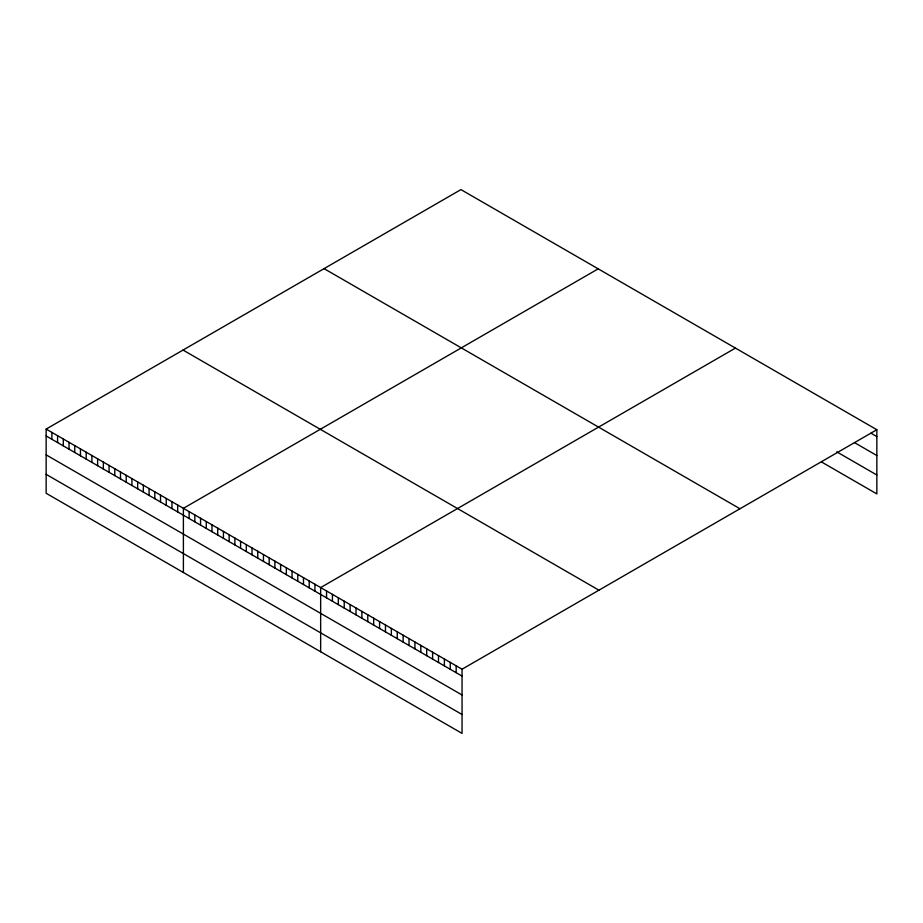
<?xml version="1.0" encoding="UTF-8"?>
<svg xmlns="http://www.w3.org/2000/svg" width="923" height="923" viewBox="0 0 923 923"><rect width="100%" height="100%" fill="white"/><g stroke="black" fill="none" stroke-linecap="round" stroke-linejoin="round"><path stroke-width="1.38" d="M876.85 429.726L460.946 189.607L46.15 429.091L46.15 493.274L462.054 733.393L462.054 669.21L876.85 429.726L876.85 493.909L821.47 461.938M598.196 268.847L183.4 508.331L183.4 572.514M735.446 348.086L320.65 587.57L320.65 651.753M870.954 433.21L876.85 436.602M854.456 442.59L876.85 455.524M836.78 451.866L876.85 474.999M324.065 268.639L739.969 508.758M183.031 350.059L598.935 590.178M46.15 429.091L462.054 669.21M46.15 435.968L462.054 676.086M46.15 454.877L462.054 694.996M46.15 474.353L462.054 714.483M456.17 665.806L456.17 672.682M450.274 662.402L450.274 669.279M444.378 658.999L444.378 665.875M438.494 655.607L438.494 662.483M432.599 652.203L432.599 659.08M426.703 648.8L426.703 655.676M420.819 645.396L420.819 652.273M414.923 641.993L414.923 648.869M409.027 638.589L409.027 645.465M403.143 635.186L403.143 642.062M397.248 631.794L397.248 638.67M391.352 628.39L391.352 635.266M385.468 624.986L385.468 631.863M379.572 621.583L379.572 628.459M373.677 618.179L373.677 625.056M367.781 614.776L367.781 621.652M361.897 611.384L361.897 618.26M356.001 607.98L356.001 614.856M350.105 604.577L350.105 611.453M344.221 601.173L344.221 608.049M338.326 597.769L338.326 604.646M332.43 594.366L332.43 601.242M326.546 590.974L326.546 597.85M314.928 584.271L314.928 591.147M309.217 580.959L309.217 587.836M303.494 577.66L303.494 584.536M297.771 574.36L297.771 581.236M292.06 571.06L292.06 577.936M286.338 567.76L286.338 574.637M280.615 564.449L280.615 571.337M274.904 561.149L274.904 568.026M269.181 557.85L269.181 564.726M263.459 554.55L263.459 561.426M257.748 551.25L257.748 558.127M252.025 547.95L252.025 554.827M246.303 544.639L246.303 551.516M240.591 541.34L240.591 548.216M234.869 538.04L234.869 544.916M229.146 534.74L229.146 541.616M223.435 531.44L223.435 538.317M217.713 528.141L217.713 535.017M211.99 524.829L211.99 531.706M206.279 521.53L206.279 528.406M200.556 518.23L200.556 525.106M194.834 514.93L194.834 521.807M189.123 511.63L189.123 518.507M177.678 505.019L177.678 511.896M171.966 501.72L171.966 508.596M166.244 498.42L166.244 505.296M160.521 495.12L160.521 501.997M154.81 491.821L154.81 498.697M149.088 488.521L149.088 495.397M143.365 485.21L143.365 492.086M137.654 481.91L137.654 488.786M131.931 478.61L131.931 485.486M126.209 475.31L126.209 482.187M120.498 472.011L120.498 478.887M114.775 468.711L114.775 475.587M109.052 465.4L109.052 472.276M103.341 462.1L103.341 468.976M97.619 458.8L97.619 465.677M91.896 455.501L91.896 462.377M86.185 452.201L86.185 459.077M80.463 448.901L80.463 455.777M74.74 445.59L74.74 452.466M69.029 442.29L69.029 449.166M63.306 438.99L63.306 445.867M57.584 435.691L57.584 442.567M51.873 432.391L51.873 439.267"/></g></svg>
